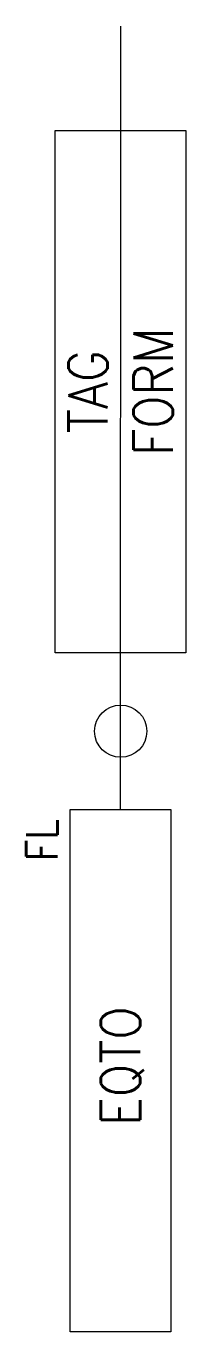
# Model space of a CAD drawing. Header units: millimetres. Extents: x -3.6 to 2.5, y -54.6 to -4.6.
import ezdxf
from ezdxf.enums import TextEntityAlignment as Align

# ---------------------------------------------------------------- set-up
doc = ezdxf.new("R2010")
doc.units = ezdxf.units.MM
doc.header["$MEASUREMENT"] = 0
doc.layers.get('0').update_dxf_attribs({"linetype": 'CONTINUOUS'})
doc.styles.add('ROMANS', font='romans')

msp = doc.modelspace()

# ---------------------------------------------------------------- linework, layer by layer
at = {"color": 7, "linetype": 'Continuous'}
msp.add_line((0, -34.57), (0.006, -4.572), dxfattribs=at)
for points in [[(-2.499, -8.57), (2.501, -8.57), (2.501, -28.57), (-2.499, -28.57)], [(-1.924, -34.57), (1.924, -34.57), (1.924, -54.57), (-1.924, -54.57)]]:
    msp.add_lwpolyline(points, close=True)
msp.add_circle((0.006, -31.57), 1, dxfattribs=at)

# ---------------------------------------------------------------- texts
at = {"color": 7, "linetype": 'Continuous', "style": 'ROMANS', "width": 0.9}
for tag, p in [('FORM', (1.251, -18.57)), ('TAG', (-1.249, -18.57)), ('EQTO', (-0.002, -44.392))]:
    msp.add_attdef(tag, text='', height=1.5, rotation=90, dxfattribs=at).set_placement(p, align=Align.MIDDLE_CENTER)
msp.add_attdef('FL', text='', height=1.2, rotation=90, dxfattribs=at).set_placement((-2.415, -34.935), align=Align.RIGHT)

doc.saveas('drawing.dxf')
